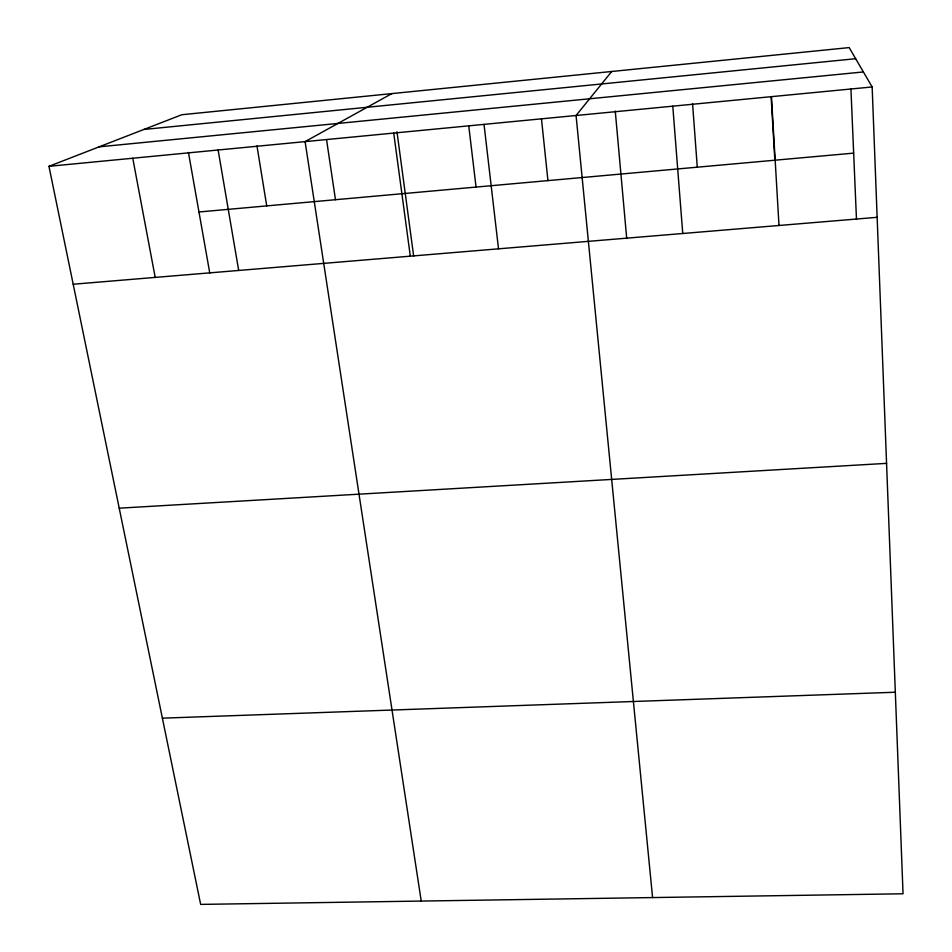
<?xml version="1.0" encoding="UTF-8"?>
<svg xmlns="http://www.w3.org/2000/svg" width="952" height="952" viewBox="0 0 952 952"><rect width="100%" height="100%" fill="white"/><g stroke="black" fill="none" stroke-linecap="round" stroke-linejoin="round"><path stroke-width="1.43" d="M611.708 71.483L576.067 115.501L652.584 897.569M391.855 93.605L305.092 141.622L421.236 901.068M48.957 166.314L181.772 114.74L849.172 47.6L872.151 86.953L903.043 893.785L200.658 904.4L48.957 166.314L872.151 86.953M143.811 129.472L855.658 58.715M99.079 146.846L863.393 71.947M198.968 211.987L853.658 153.129M73.185 284.231L877.149 217.318M119.226 508.178L886.562 463.362M162.375 718.165L895.332 692.235M132.756 158.234L155.2 277.401M188.448 152.475L209.773 273.093M218.127 149.999L238.69 270.451M256.957 145.87L266.727 205.894M326.607 140.051L335.473 199.718M393.712 133.078L410.312 256.171M396.972 131.781L413.668 256.195M468.729 125.759L476.06 187.08M484.021 124.379L498.515 248.829M541.462 118.75L547.947 180.618M615.254 111.051L626.725 238.535M672.778 106.172L682.751 233.49M692.556 103.589L697.281 167.195M771.453 96.664L778.986 225.481M771.144 96.914L774.845 160.222M850.921 88.643L856.479 219.484"/></g></svg>
